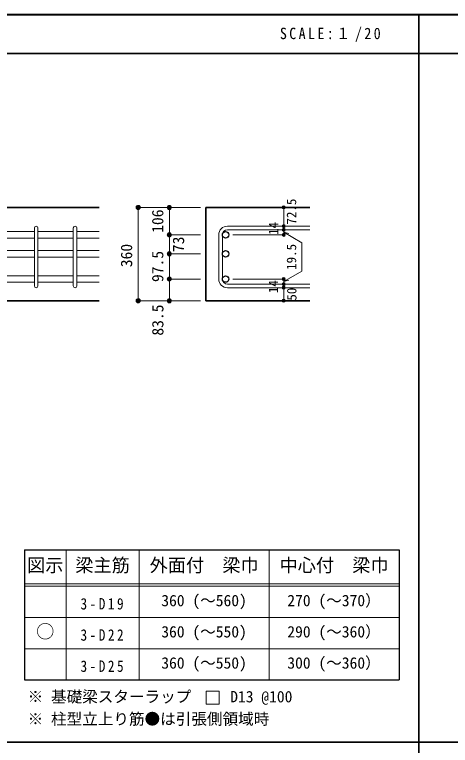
# Model space of a CAD drawing. Units: millimetres at full size, sheet at 1:20; some dimension numbers follow another scale. Extents: x -3982 to 3969, y -2797 to 2801.
# Drawn here: x -2305 to -628, y -10 to 2801 of the extents above; entities that cross this region are included whole.
import ezdxf
from ezdxf.enums import TextEntityAlignment as Align

# ---------------------------------------------------------------- set-up
doc = ezdxf.new("R2010")
doc.units = ezdxf.units.MM
doc.header["$LTSCALE"] = 20
doc.header["$PDMODE"] = 32
doc.header["$PDSIZE"] = 12
for name, color, linetype, lineweight in [('6-1_躯体線', 2, 'Continuous', 35), ('6-5_梁主筋', 7, 'Continuous', 18), ('6-6_S.T.P.', 7, 'Continuous', 18), ('6-7_文字', 7, 'Continuous', 18), ('6-D_寸法', 4, 'Continuous', 9), ('6-E_枠', 7, 'Continuous', 18), ('F-0_枠', 6, 'Continuous', 40)]:
    doc.layers.add(name, color=color, linetype=linetype, lineweight=lineweight)
doc.styles.add('ＭＳ ゴシック', font='')
doc.styles.get('ＭＳ ゴシック').set_extended_font_data('MS Gothic')

msp = doc.modelspace()

# ---------------------------------------------------------------- linework, layer by layer
at = {"layer": '6-1_躯体線'}
for p, q in [((-1978.87, 2059.12), (-3128.87, 2059.12)), ((-1569.2, 2059.12), (-1169.2, 2059.12)), ((-1569.2, 2059.12), (-1569.2, 1700.12)), ((-1978.87, 1700.12), (-2378.87, 1700.12)), ((-1569.2, 1700.12), (-1169.2, 1700.12))]:
    msp.add_line(p, q, dxfattribs=at)
at = {"layer": '6-5_梁主筋'}
for p, q in [((-2228.87, 1966.07), (-2364.87, 1966.07)), ((-2228.87, 1941.07), (-2364.87, 1941.07)), ((-2078.87, 1966.07), (-2214.87, 1966.07)), ((-2078.87, 1941.07), (-2214.87, 1941.07)), ((-1978.87, 1966.07), (-2064.87, 1966.07)), ((-1978.87, 1941.07), (-2064.87, 1941.07)), ((-2228.87, 1893.12), (-2364.87, 1893.12)), ((-2078.87, 1893.12), (-2214.87, 1893.12)), ((-1978.87, 1893.12), (-2064.87, 1893.12)), ((-2228.87, 1868.12), (-2364.87, 1868.12)), ((-2078.87, 1868.12), (-2214.87, 1868.12)), ((-1978.87, 1868.12), (-2064.87, 1868.12)), ((-2228.87, 1796.12), (-2364.87, 1796.12)), ((-2228.87, 1771.12), (-2364.87, 1771.12)), ((-2078.87, 1796.12), (-2214.87, 1796.12)), ((-2078.87, 1771.12), (-2214.87, 1771.12)), ((-1978.87, 1796.12), (-2064.87, 1796.12)), ((-1978.87, 1771.12), (-2064.87, 1771.12))]:
    msp.add_line(p, q, dxfattribs=at)
at = {"layer": '6-5_梁主筋', "color": 3, "lineweight": 25}
for centre in [(-1492.7, 1953.57), (-1492.7, 1880.62), (-1492.7, 1783.62)]:
    msp.add_circle(centre, 12.5, dxfattribs=at)
at = {"layer": '6-6_S.T.P.'}
for p, q in [((-2228.87, 1757.12), (-2228.87, 1980.07)), ((-2214.87, 1757.12), (-2214.87, 1980.07)), ((-2078.87, 1757.12), (-2078.87, 1979.68)), ((-2064.87, 1757.12), (-2064.87, 1979.68)), ((-1485.7, 1987.07), (-1169.2, 1987.07)), ((-1485.7, 1973.07), (-1169.2, 1973.07)), ((-1519.2, 1953.57), (-1519.2, 1783.62)), ((-1505.2, 1953.57), (-1505.2, 1783.62)), ((-1485.7, 1764.12), (-1169.2, 1764.12)), ((-1485.7, 1750.12), (-1169.2, 1750.12))]:
    msp.add_line(p, q, dxfattribs=at)
for centre, radius, start, end in [((-2221.87, 1980.07), 7, 0, 180), ((-2071.87, 1980.07), 7, 0, 180), ((-1485.7, 1953.57), 33.5, 90, 180), ((-1485.7, 1953.57), 19.5, 90, 180), ((-1485.7, 1783.62), 33.5, 180, 270), ((-1485.7, 1783.62), 19.5, 180, 270), ((-2221.87, 1757.12), 7, 180, 0), ((-2071.87, 1757.12), 7, 180, 0)]:
    msp.add_arc(centre, radius, start, end, dxfattribs=at)
at = {"layer": '6-7_文字'}
msp.add_lwpolyline([(-1567.22, 148.41), (-1517.22, 148.41), (-1517.22, 198.41), (-1567.22, 198.41)], close=True, dxfattribs=at)
at = {"layer": '6-D_寸法'}
for p, q in [((-1829.2, 2059.12), (-1829.2, 1700.12)), ((-1709.2, 2059.12), (-1709.2, 1953.57)), ((-1269.2, 1987.65), (-1269.2, 2059.12)), ((-1269.2, 1973.07), (-1269.2, 1987.07)), ((-1709.2, 1953.57), (-1589.2, 1953.57)), ((-1269.2, 1953.57), (-1465.29, 1953.57)), ((-1269.2, 1963.9), (-1199.14, 1923.45)), ((-1269.2, 1963.9), (-1249.88, 1958.72)), ((-1199.14, 1923.45), (-1199.14, 1814.32)), ((-1709.2, 1880.62), (-1589.2, 1880.62)), ((-1269.2, 1773.87), (-1199.14, 1814.32)), ((-1709.2, 1783.62), (-1589.2, 1783.62)), ((-1709.2, 1700.12), (-1709.2, 1783.62)), ((-1269.2, 1783.62), (-1465.29, 1783.62)), ((-1269.2, 1764.12), (-1269.2, 1783.62)), ((-1269.2, 1773.87), (-1249.88, 1779.05)), ((-1269.2, 1750.12), (-1269.2, 1764.12)), ((-1269.2, 1700.12), (-1269.2, 1750.12)), ((-1829.2, 1700.12), (-1719.33, 1700.12)), ((-1829.2, 1700.12), (-1709.2, 1700.12)), ((-1709.2, 1700.12), (-1589.2, 1700.12))]:
    msp.add_line(p, q, dxfattribs=at)
for points in [[(-1829.2, 2059.12), (-1709.2, 2059.12), (-1589.2, 2059.12)], [(-1269.2, 1973.65), (-1269.2, 1953.57), (-1269.2, 1973.65)], [(-1709.2, 1953.57), (-1709.2, 1880.62), (-1709.2, 1783.62)]]:
    msp.add_lwpolyline(points, dxfattribs=at)
for centre, radius in [((-1829.2, 2059.12), 8), ((-1829.2, 2059.12), 7.2), ((-1829.2, 2059.12), 6.4), ((-1829.2, 2059.12), 5.6), ((-1829.2, 2059.12), 4.8), ((-1829.2, 2059.12), 4), ((-1829.2, 2059.12), 3.2), ((-1829.2, 2059.12), 2.4), ((-1829.2, 2059.12), 1.6), ((-1829.2, 2059.12), 0.8), ((-1709.2, 2059.12), 8), ((-1709.2, 2059.12), 7.2), ((-1709.2, 2059.12), 6.4), ((-1709.2, 2059.12), 5.6), ((-1709.2, 2059.12), 4.8), ((-1709.2, 2059.12), 4), ((-1709.2, 2059.12), 3.2), ((-1709.2, 2059.12), 2.4), ((-1709.2, 2059.12), 1.6), ((-1709.2, 2059.12), 0.8), ((-1269.2, 2059.12), 4), ((-1269.2, 2059.12), 3.6), ((-1269.2, 2059.12), 3.2), ((-1269.2, 2059.12), 2.8), ((-1269.2, 2059.12), 2.4), ((-1269.2, 2059.12), 2), ((-1269.2, 2059.12), 1.6), ((-1269.2, 2059.12), 1.2), ((-1269.2, 2059.12), 0.8), ((-1269.2, 2059.12), 0.4), ((-1269.2, 1987.07), 4), ((-1269.2, 1973.07), 4), ((-1269.2, 1987.07), 3.6), ((-1269.2, 1973.07), 3.6), ((-1269.2, 1987.07), 3.2), ((-1269.2, 1973.07), 3.2), ((-1269.2, 1987.07), 2.8), ((-1269.2, 1973.07), 2.8), ((-1269.2, 1987.07), 2.4), ((-1269.2, 1973.07), 2.4), ((-1269.2, 1987.07), 2), ((-1269.2, 1973.07), 2), ((-1269.2, 1987.07), 1.6), ((-1269.2, 1973.07), 1.6), ((-1269.2, 1987.07), 1.2), ((-1269.2, 1973.07), 1.2), ((-1269.2, 1987.07), 0.8), ((-1269.2, 1973.07), 0.8), ((-1269.2, 1987.07), 0.4), ((-1269.2, 1973.07), 0.4), ((-1709.2, 1953.57), 8), ((-1709.2, 1953.57), 7.2), ((-1709.2, 1953.57), 6.4), ((-1709.2, 1953.57), 5.6), ((-1709.2, 1953.57), 4.8), ((-1709.2, 1953.57), 4), ((-1709.2, 1953.57), 3.2), ((-1709.2, 1953.57), 2.4), ((-1709.2, 1953.57), 1.6), ((-1709.2, 1953.57), 0.8), ((-1269.2, 1953.57), 4), ((-1269.2, 1953.57), 3.6), ((-1269.2, 1953.57), 3.2), ((-1269.2, 1953.57), 2.8), ((-1269.2, 1953.57), 2.4), ((-1269.2, 1953.57), 2), ((-1269.2, 1953.57), 1.6), ((-1269.2, 1953.57), 1.2), ((-1269.2, 1953.57), 0.8), ((-1269.2, 1953.57), 0.4), ((-1709.2, 1880.62), 8), ((-1709.2, 1880.62), 7.2), ((-1709.2, 1880.62), 6.4), ((-1709.2, 1880.62), 5.6), ((-1709.2, 1880.62), 4.8), ((-1709.2, 1880.62), 4), ((-1709.2, 1880.62), 3.2), ((-1709.2, 1880.62), 2.4), ((-1709.2, 1880.62), 1.6), ((-1709.2, 1880.62), 0.8), ((-1709.2, 1783.62), 8), ((-1709.2, 1783.62), 7.2), ((-1709.2, 1783.62), 6.4), ((-1709.2, 1783.62), 5.6), ((-1709.2, 1783.62), 4.8), ((-1709.2, 1783.62), 4), ((-1709.2, 1783.62), 3.2), ((-1709.2, 1783.62), 2.4), ((-1709.2, 1783.62), 1.6), ((-1709.2, 1783.62), 0.8), ((-1269.2, 1783.62), 4), ((-1269.2, 1783.62), 3.6), ((-1269.2, 1783.62), 3.2), ((-1269.2, 1783.62), 2.8), ((-1269.2, 1783.62), 2.4), ((-1269.2, 1783.62), 2), ((-1269.2, 1783.62), 1.6), ((-1269.2, 1783.62), 1.2), ((-1269.2, 1783.62), 0.8), ((-1269.2, 1783.62), 0.4), ((-1269.2, 1764.12), 4), ((-1269.2, 1750.12), 4), ((-1269.2, 1764.12), 3.6), ((-1269.2, 1750.12), 3.6), ((-1269.2, 1764.12), 3.2), ((-1269.2, 1750.12), 3.2), ((-1269.2, 1764.12), 2.8), ((-1269.2, 1750.12), 2.8), ((-1269.2, 1764.12), 2.4), ((-1269.2, 1750.12), 2.4), ((-1269.2, 1764.12), 2), ((-1269.2, 1750.12), 2), ((-1269.2, 1764.12), 1.6), ((-1269.2, 1750.12), 1.6), ((-1269.2, 1764.12), 1.2), ((-1269.2, 1750.12), 1.2), ((-1269.2, 1764.12), 0.8), ((-1269.2, 1750.12), 0.8), ((-1269.2, 1764.12), 0.4), ((-1269.2, 1750.12), 0.4), ((-1829.2, 1700.12), 8), ((-1829.2, 1700.12), 7.2), ((-1829.2, 1700.12), 6.4), ((-1829.2, 1700.12), 5.6), ((-1829.2, 1700.12), 4.8), ((-1829.2, 1700.12), 4), ((-1829.2, 1700.12), 3.2), ((-1829.2, 1700.12), 2.4), ((-1829.2, 1700.12), 1.6), ((-1829.2, 1700.12), 0.8), ((-1709.2, 1700.12), 8), ((-1709.2, 1700.12), 7.2), ((-1709.2, 1700.12), 6.4), ((-1709.2, 1700.12), 5.6), ((-1709.2, 1700.12), 4.8), ((-1709.2, 1700.12), 4), ((-1709.2, 1700.12), 3.2), ((-1709.2, 1700.12), 2.4), ((-1709.2, 1700.12), 1.6), ((-1709.2, 1700.12), 0.8), ((-1269.2, 1700.12), 4), ((-1269.2, 1700.12), 3.6), ((-1269.2, 1700.12), 3.2), ((-1269.2, 1700.12), 2.8), ((-1269.2, 1700.12), 2.4), ((-1269.2, 1700.12), 2), ((-1269.2, 1700.12), 1.6), ((-1269.2, 1700.12), 1.2), ((-1269.2, 1700.12), 0.8), ((-1269.2, 1700.12), 0.4)]:
    msp.add_circle(centre, radius, dxfattribs=at)
at = {"layer": '6-D_寸法', "color": 7}
for p in [(-1829.2, 2059.12), (-1709.2, 2059.12), (-1269.2, 2059.12), (-1269.2, 1987.07), (-1269.2, 1973.07), (-1709.2, 1953.57), (-1269.2, 1953.57), (-1709.2, 1880.62), (-1709.2, 1783.62), (-1269.2, 1783.62), (-1269.2, 1764.12), (-1269.2, 1750.12), (-1829.2, 1700.12), (-1709.2, 1700.12), (-1269.2, 1700.12)]:
    msp.add_point(p, dxfattribs=at)
at = {"layer": '6-E_枠', "color": 3, "lineweight": 25}
for p, q in [((-2267.02, 741.85), (-2267.02, 241.85)), ((-2267.02, 741.85), (-825.33, 741.85)), ((-825.33, 741.85), (-825.33, 241.85)), ((-2267.02, 241.85), (-825.33, 241.85))]:
    msp.add_line(p, q, dxfattribs=at)
at = {"layer": '6-E_枠'}
for p, q in [((-2107.02, 741.85), (-2107.02, 241.85)), ((-1825.33, 741.85), (-1825.33, 241.85)), ((-1325.33, 741.85), (-1325.33, 241.85)), ((-2267.02, 611.85), (-825.33, 611.85)), ((-2267.02, 601.85), (-825.33, 601.85)), ((-2267.02, 481.85), (-825.33, 481.85)), ((-2267.02, 361.85), (-825.33, 361.85))]:
    msp.add_line(p, q, dxfattribs=at)
at = {"layer": 'F-0_枠'}
msp.add_line((-3981.92, 2800.77), (3969.4, 2800.77), dxfattribs=at)
at = {"layer": 'F-0_枠', "color": 2, "lineweight": 35}
for p, q in [((-749.76, 2800.77), (-749.76, -2796.83)), ((-3981.92, 2650.77), (2482.4, 2650.77)), ((2482.4, 1.97), (-3981.92, 1.97))]:
    msp.add_line(p, q, dxfattribs=at)

# ---------------------------------------------------------------- texts
at = {"layer": '6-7_文字', "color": 2, "style": 'ＭＳ ゴシック'}
for s, p in [('図示', (-2257.02, 641.85)), ('梁主筋', (-2071.17, 641.85)), ('外面付\u3000梁巾', (-1785.33, 641.85)), ('中心付\u3000梁巾', (-1285.33, 641.85)), ('○', (-2222.02, 386.85))]:
    msp.add_text(s, height=51.32, dxfattribs=at).set_placement(p, align=Align.BOTTOM_LEFT)
at = {"layer": '6-7_文字', "style": 'ＭＳ ゴシック'}
for s, p in [('360 (～560)', (-1740.33, 511.85)), ('270 (～370）', (-1255.33, 511.85)), ('360 (～550)', (-1740.33, 391.85)), ('290 (～360）', (-1255.33, 391.85)), ('360 (～550)', (-1740.33, 271.85)), ('300 (～360）', (-1255.33, 271.85)), ('※ 基礎梁スターラップ     D13 @100', (-2254.64, 142.13)), ('※ 柱型立上り筋●は引張側領域時', (-2254.64, 56.45))]:
    msp.add_text(s, height=43.99, dxfattribs=at).set_placement(p, align=Align.BOTTOM_LEFT)
at = {"layer": '6-7_文字', "color": 2, "insert": (-1283.99, 2695.77), "char_height": 43.99, "attachment_point": 7, "style": 'ＭＳ ゴシック'}
msp.add_mtext('\\T1.34;\\W0.9;SCALE:１/20', dxfattribs=at)
at = {"layer": '6-7_文字', "char_height": 43.99, "attachment_point": 7, "style": 'ＭＳ ゴシック'}
for s, insert in [('\\T1.38;\\W0.85;3-D19', (-2051.17, 511.85)), ('\\T1.38;\\W0.85;3-D22', (-2051.17, 391.85)), ('\\T1.38;\\W0.85;3-D25', (-2051.17, 271.85))]:
    msp.add_mtext(s, dxfattribs=dict(at, insert=insert))
at = {"layer": '6-D_寸法', "style": 'ＭＳ ゴシック'}
for s, height, p in [('72.5', 36.66, (-1210.2, 1993.23)), ('106', 43.99, (-1719.2, 1961.35)), ('14', 36.66, (-1279.2, 1953.18)), ('73', 43.99, (-1639.2, 1887.1)), ('360', 43.99, (-1839.2, 1829.12)), ('19.5', 36.66, (-1210.22, 1818.89)), ('97.5', 43.99, (-1719.2, 1772.12)), ('14', 36.66, (-1279.59, 1729.44)), ('50', 36.66, (-1209.15, 1700.53)), ('83.5', 43.99, (-1718.89, 1565.96))]:
    msp.add_text(s, height=height, rotation=90, dxfattribs=at).set_placement(p, align=Align.BOTTOM_LEFT)

doc.saveas('drawing.dxf')
